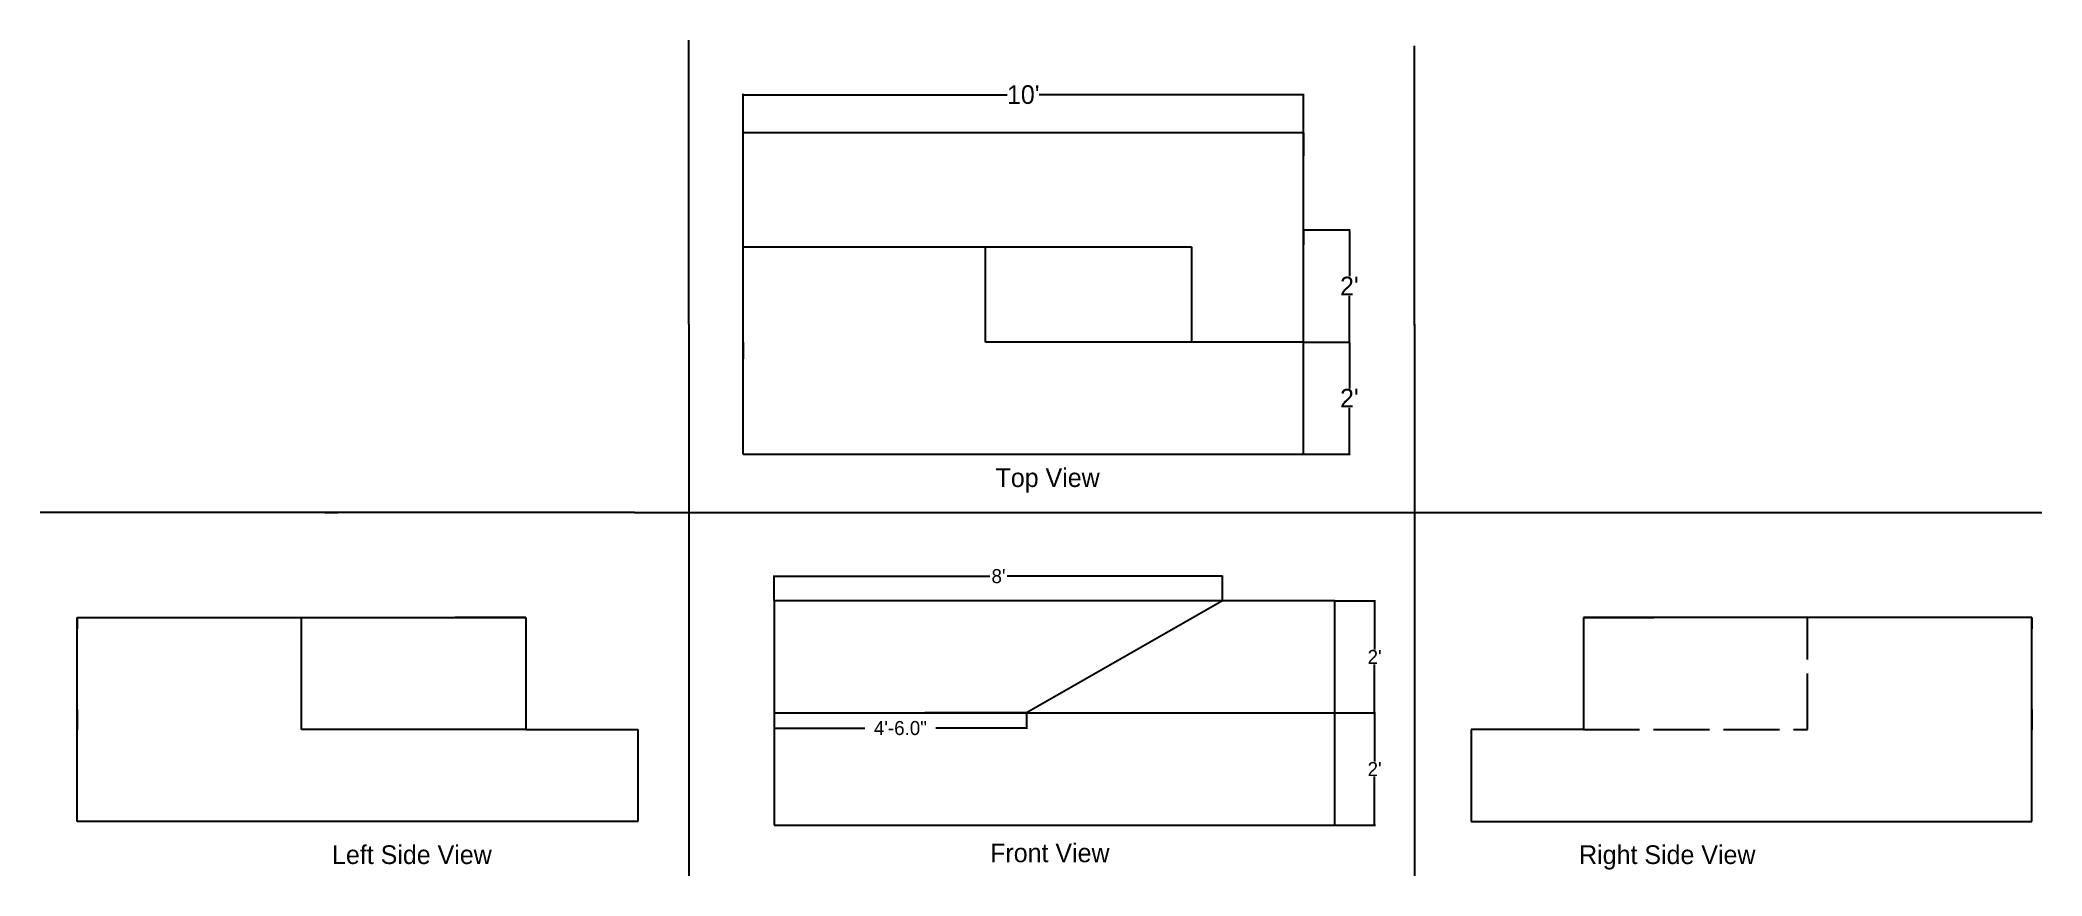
# Model space of a CAD drawing. Header units: inches. Extents: x -121 to 307, y -7 to 172.
import ezdxf

# ---------------------------------------------------------------- set-up
doc = ezdxf.new("R2010")
doc.units = ezdxf.units.IN
doc.header["$MEASUREMENT"] = 0
doc.linetypes.add('ACAD_ISO02W100', pattern=[15, 12, -3])
doc.dimstyles.get("Standard").update_dxf_attribs({"dimtxt": 0.18, "dimasz": 0.18, "dimexe": 0.18, "dimexo": 0.0625, "dimgap": 0.09, "dimtad": 0, "dimtih": 1, "dimtoh": 1, "dimdec": 1, "dimzin": 0, "dimdsep": 46, "dimlunit": 3, "dimtxsty": 'Standard', "dimcen": 0.09, "dimaunit": 1, "dimadec": 0, "dimazin": 0, "dimtfac": 1, "dimtdec": 1, "dimtofl": 0, "dimtmove": 0, "dimatfit": 3, "dimfxl": 1, "dimtolj": 1, "dimtzin": 0, "dimarcsym": 0})

# ---------------------------------------------------------------- blocks, each defined once
blk = doc.blocks.new('*D3')
at = {"color": 0, "lineweight": -2}
for p, q in [((35.7, 28.13), (35.7, 24.77)), ((89.7, 28.13), (89.7, 24.77)), ((35.88, 24.95), (55.11, 24.95)), ((89.52, 24.95), (70.29, 24.95))]:
    blk.add_line(p, q, dxfattribs=at)
at = {"color": 0}
for points in [[(35.88, 24.98), (35.88, 24.92), (35.7, 24.95)], [(89.52, 24.98), (89.52, 24.92), (89.7, 24.95)]]:
    blk.add_solid(points, dxfattribs=at)
at = {"layer": 'Defpoints', "color": 0}
for p in [(35.7, 28.19), (89.7, 28.19), (89.7, 24.95)]:
    blk.add_point(p, dxfattribs=at)
at = {"color": 0, "insert": (62.7, 24.95), "char_height": 3, "attachment_point": 5}
blk.add_mtext('\\A1;4\'-6.0"', dxfattribs=at)
blk = doc.blocks.new('*D4')
at = {"color": 0, "lineweight": -2}
for p, q in [((35.7, 52.26), (35.7, 57.64)), ((35.88, 57.46), (81.86, 57.46)), ((131.51, 57.46), (85.54, 57.46)), ((131.69, 52.26), (131.69, 57.64))]:
    blk.add_line(p, q, dxfattribs=at)
at = {"color": 0}
for points in [[(35.88, 57.49), (35.88, 57.43), (35.7, 57.46)], [(131.51, 57.49), (131.51, 57.43), (131.69, 57.46)]]:
    blk.add_solid(points, dxfattribs=at)
at = {"layer": 'Defpoints', "color": 0}
for p in [(131.69, 57.46), (35.7, 52.19), (131.69, 52.19)]:
    blk.add_point(p, dxfattribs=at)
at = {"color": 0, "insert": (83.7, 57.46), "char_height": 3, "attachment_point": 5}
blk.add_mtext("\\A1;8'", dxfattribs=at)
blk = doc.blocks.new('*D5')
at = {"color": 0, "lineweight": -2}
for p, q in [((155.76, 52.19), (164.4, 52.19)), ((164.22, 52.01), (164.22, 41.78)), ((164.22, 28.37), (164.22, 38.6)), ((155.76, 28.19), (164.4, 28.19))]:
    blk.add_line(p, q, dxfattribs=at)
at = {"color": 0}
for points in [[(164.19, 52.01), (164.25, 52.01), (164.22, 52.19)], [(164.19, 28.37), (164.25, 28.37), (164.22, 28.19)]]:
    blk.add_solid(points, dxfattribs=at)
at = {"layer": 'Defpoints', "color": 0}
for p in [(155.7, 52.19), (155.7, 28.19), (164.22, 28.19)]:
    blk.add_point(p, dxfattribs=at)
at = {"color": 0, "insert": (164.22, 40.19), "char_height": 3, "attachment_point": 5}
blk.add_mtext("\\A1;2'", dxfattribs=at)
blk = doc.blocks.new('*D6')
at = {"color": 0, "lineweight": -2}
for p, q in [((155.76, 28.19), (164.4, 28.19)), ((164.22, 28.01), (164.22, 17.78)), ((164.22, 4.37), (164.22, 14.6)), ((155.76, 4.19), (164.4, 4.19))]:
    blk.add_line(p, q, dxfattribs=at)
at = {"color": 0}
for points in [[(164.19, 28.01), (164.25, 28.01), (164.22, 28.19)], [(164.19, 4.37), (164.25, 4.37), (164.22, 4.19)]]:
    blk.add_solid(points, dxfattribs=at)
at = {"layer": 'Defpoints', "color": 0}
for p in [(155.7, 28.19), (155.7, 4.19), (164.22, 4.19)]:
    blk.add_point(p, dxfattribs=at)
at = {"color": 0, "insert": (164.22, 16.19), "char_height": 3, "attachment_point": 5}
blk.add_mtext("\\A1;2'", dxfattribs=at)
blk = doc.blocks.new('*D7')
at = {"color": 0, "lineweight": -2}
for p, q in [((29, 152.04), (29, 160.71)), ((29.18, 160.53), (85.57, 160.53)), ((148.82, 160.53), (92.42, 160.53)), ((149, 152.44), (149, 160.71))]:
    blk.add_line(p, q, dxfattribs=at)
at = {"color": 0}
for points in [[(29.18, 160.56), (29.18, 160.5), (29, 160.53)], [(148.82, 160.56), (148.82, 160.5), (149, 160.53)]]:
    blk.add_solid(points, dxfattribs=at)
at = {"layer": 'Defpoints', "color": 0}
for p in [(149, 160.53), (29, 151.98), (149, 152.37)]:
    blk.add_point(p, dxfattribs=at)
at = {"color": 0, "insert": (89, 160.53), "char_height": 4, "attachment_point": 5}
blk.add_mtext("\\A1;10'", dxfattribs=at)
blk = doc.blocks.new('*D8')
at = {"color": 0, "lineweight": -2}
for p, q in [((149.06, 107.58), (159, 107.58)), ((158.82, 107.4), (158.82, 97.67)), ((158.82, 83.76), (158.82, 93.49)), ((149.06, 83.58), (159, 83.58))]:
    blk.add_line(p, q, dxfattribs=at)
at = {"color": 0}
for points in [[(158.79, 107.4), (158.85, 107.4), (158.82, 107.58)], [(158.79, 83.76), (158.85, 83.76), (158.82, 83.58)]]:
    blk.add_solid(points, dxfattribs=at)
at = {"layer": 'Defpoints', "color": 0}
for p in [(149, 107.58), (158.82, 107.58), (149, 83.58)]:
    blk.add_point(p, dxfattribs=at)
at = {"color": 0, "insert": (158.82, 95.58), "char_height": 4, "attachment_point": 5}
blk.add_mtext("\\A1;2'", dxfattribs=at)
blk = doc.blocks.new('*D9')
at = {"color": 0, "lineweight": -2}
for p, q in [((149.06, 131.58), (159, 131.58)), ((158.82, 131.4), (158.82, 121.67)), ((158.82, 107.76), (158.82, 117.49)), ((149.06, 107.58), (159, 107.58))]:
    blk.add_line(p, q, dxfattribs=at)
at = {"color": 0}
for points in [[(158.79, 131.4), (158.85, 131.4), (158.82, 131.58)], [(158.79, 107.76), (158.85, 107.76), (158.82, 107.58)]]:
    blk.add_solid(points, dxfattribs=at)
at = {"layer": 'Defpoints', "color": 0}
for p in [(149, 131.58), (158.82, 131.58), (149, 107.58)]:
    blk.add_point(p, dxfattribs=at)
at = {"color": 0, "insert": (158.82, 119.58), "char_height": 4, "attachment_point": 5}
blk.add_mtext("\\A1;2'", dxfattribs=at)

msp = doc.modelspace()

# ---------------------------------------------------------------- linework, layer by layer
for p, q in [((17.4, 111.45), (17.4, 172.23)), ((172.79, 111.45), (172.79, 170.99)), ((149, 152.37), (29, 152.37)), ((29, 152.37), (29, 152.37)), ((29, 127.98), (29, 151.98)), ((29, 151.98), (29, 151.98)), ((149, 128.37), (149, 152.37)), ((149, 152.37), (149, 147.45)), ((149, 147.45), (149, 152.37)), ((149, 107.58), (149, 131.58)), ((149, 131.58), (149, 128.37)), ((29, 103.98), (29, 127.98)), ((29, 127.98), (29, 127.98)), ((29, 127.98), (125, 127.98)), ((80.93, 107.58), (80.93, 127.98)), ((125, 127.98), (125, 127.98)), ((125, 127.98), (125, 107.58)), ((17.4, 111.45), (17.4, -6.69)), ((172.79, 111.16), (172.79, 111.45)), ((172.79, 111.45), (172.79, -6.69)), ((29, 83.58), (29, 107.58)), ((29, 107.58), (29, 103.98)), ((89, 107.58), (80.93, 107.58)), ((149, 107.58), (89, 107.58)), ((149, 83.58), (149, 107.58)), ((149, 107.58), (149, 107.58)), ((29, 103.98), (29, 103.98)), ((29, 83.58), (149, 83.58)), ((149, 83.58), (149, 83.58)), ((-60.54, 71.1), (-121.5, 71.1)), ((5.78, 71.1), (-60.54, 71.1)), ((-60.54, 71.1), (-57.71, 71.1)), ((5.78, 71.1), (197.19, 71.1)), ((197.19, 71.1), (234.28, 71.1)), ((234.28, 71.1), (307.09, 71.1)), ((131.69, 52.19), (35.7, 52.19)), ((35.7, 52.19), (35.7, 4.19)), ((131.69, 52.19), (89.7, 28.19)), ((155.7, 52.19), (131.69, 52.19)), ((155.7, 28.19), (155.7, 52.19)), ((-113.53, 24.62), (-113.53, 48.62)), ((-113.53, 48.62), (-113.53, 46.23)), ((-113.53, 48.62), (-17.53, 48.62)), ((-65.53, 24.62), (-65.53, 48.62)), ((-17.53, 48.62), (-32.68, 48.62)), ((-32.68, 48.62), (-17.53, 48.62)), ((-17.53, 48.62), (-17.53, 24.62)), ((304.92, 48.62), (208.92, 48.62)), ((208.92, 48.62), (224.08, 48.62)), ((224.08, 48.62), (208.92, 48.62)), ((208.92, 48.62), (208.92, 24.62)), ((304.92, 24.62), (304.92, 48.62)), ((304.92, 48.62), (304.92, 46.23)), ((-113.53, 4.97), (-113.53, 28.97)), ((-113.53, 28.97), (-113.53, 24.62)), ((35.7, 28.19), (89.7, 28.19)), ((89.7, 28.19), (67.94, 28.19)), ((89.7, 28.19), (155.7, 28.19)), ((155.7, 4.19), (155.7, 28.19)), ((155.7, 28.19), (155.7, 28.19)), ((304.92, 4.97), (304.92, 28.97)), ((304.92, 28.97), (304.92, 24.62)), ((-17.53, 24.62), (-65.53, 24.62)), ((-65.53, 24.62), (-65.53, 24.62)), ((-17.53, 24.62), (6.47, 24.62)), ((6.47, 24.62), (6.47, 4.97)), ((208.92, 24.62), (184.92, 24.62)), ((184.92, 24.62), (184.92, 4.97)), ((256.92, 24.62), (256.92, 24.62)), ((6.47, 4.97), (-113.53, 4.97)), ((-113.53, 4.97), (-113.53, 4.97)), ((184.92, 4.97), (304.92, 4.97)), ((304.92, 4.97), (304.92, 4.97)), ((35.7, 4.19), (155.7, 4.19)), ((155.7, 4.19), (155.7, 4.19)), ((172.79, -6.69), (172.79, -6.69))]:
    msp.add_line(p, q)
at = {"linetype": 'ACAD_ISO02W100'}
for p, q in [((256.92, 24.62), (256.92, 48.62)), ((208.92, 24.62), (256.92, 24.62))]:
    msp.add_line(p, q, dxfattribs=at)

# ---------------------------------------------------------------- texts
at = {"char_height": 4}
for s, insert, width, attachment_point in [('Top View', (83.07, 80.56), 35.9423, 1), ('Left Side View', (-24.79, -0.14), 73.6523, 3), ('Front View', (81.91, 0.25), 74.0451, 1), ('Right Side View', (208, -0.14), 72.4739, 1)]:
    msp.add_mtext(s, dxfattribs=dict(at, insert=insert, width=width, attachment_point=attachment_point))

# ---------------------------------------------------------------- dimensions: what is measured, and where the dimension line sits
for base, p1, p2, override, picture, middle in [((149, 160.53), (29, 151.98), (149, 152.37), {"dimtxt": 4}, '*D7', (89, 160.53)), ((131.69, 57.46), (35.7, 52.19), (131.69, 52.19), {"dimtxt": 3}, '*D4', (83.7, 57.46))]:
    dim = msp.add_linear_dim(base=base, p1=p1, p2=p2, dimstyle='Standard', override=override)
    dim.commit()
    dim.dimension.update_dxf_attribs({"geometry": picture, "text_midpoint": middle, "dimtype": 160})
for base, p1, p2, override, picture, middle in [((158.82, 131.58), (149, 107.58), (149, 131.58), {"dimtxt": 4, "dimtmove": 1}, '*D9', (158.82, 119.58)), ((164.22, 28.19), (155.7, 52.19), (155.7, 28.19), {"dimtxt": 3}, '*D5', (164.22, 40.19)), ((164.22, 4.19), (155.7, 28.19), (155.7, 4.19), {"dimtxt": 3, "dimtmove": 1}, '*D6', (164.22, 16.19))]:
    dim = msp.add_linear_dim(base=base, p1=p1, p2=p2, angle=90, dimstyle='Standard', override=override)
    dim.commit()
    dim.dimension.update_dxf_attribs({"geometry": picture, "text_midpoint": middle, "dimtype": 160})
dim = msp.add_linear_dim(base=(158.82, 107.58), p1=(149, 83.58), p2=(149, 107.58), angle=90, dimstyle='Standard', override={"dimtxt": 4})
dim.commit()
dim.dimension.update_dxf_attribs({"geometry": '*D8', "text_midpoint": (158.82, 95.58)})
dim = msp.add_linear_dim(base=(89.7, 24.95), p1=(35.7, 28.19), p2=(89.7, 28.19), dimstyle='Standard', override={"dimtxt": 3})
dim.commit()
dim.dimension.update_dxf_attribs({"geometry": '*D3', "text_midpoint": (62.7, 24.95)})

doc.saveas('drawing.dxf')
